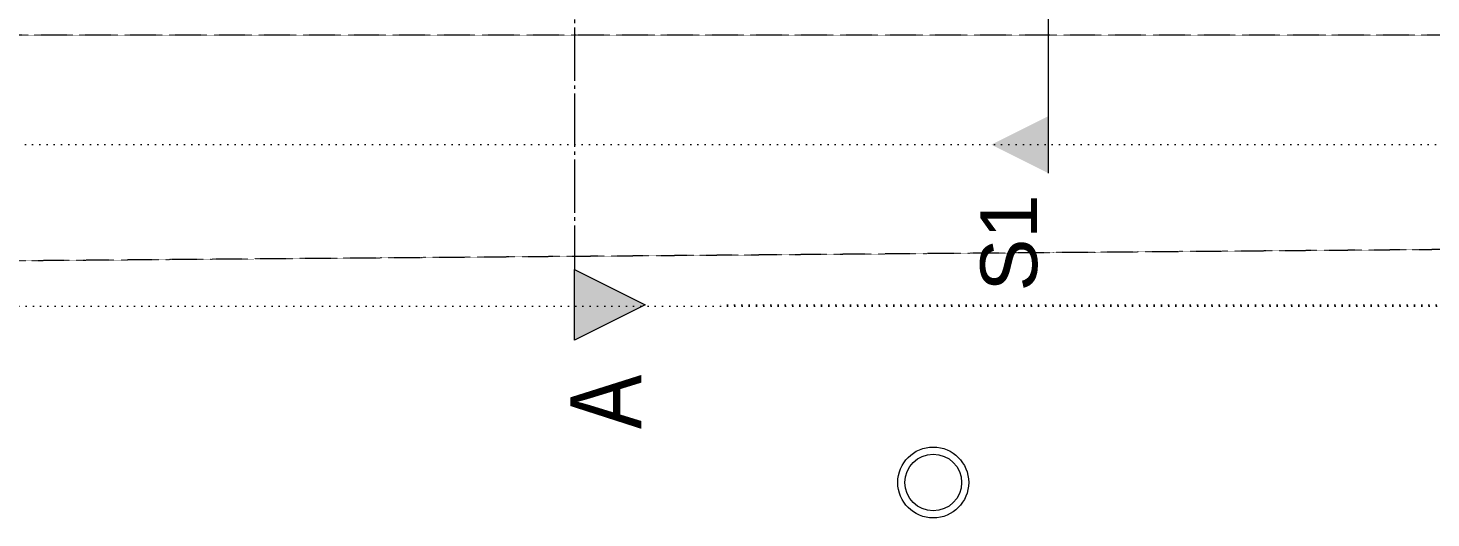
# Model space of a CAD drawing. Header units: centimetres. Extents: x -4990 to 114398, y -61489 to -12305.
# Drawn here: x 51687 to 52677, y -15618 to -15273 of the extents above; entities that cross this region are included whole.
import ezdxf

# ---------------------------------------------------------------- set-up
doc = ezdxf.new("R2010")
doc.units = ezdxf.units.CM
doc.header["$LTSCALE"] = 0.5
for name, pattern in [('Mixte 15', [0.93, 0.75, -0.065, 0.05, -0.065]), ('Mixte 8_2 tirets', [0.695, 0.4, -0.065, 0.05, -0.065, 0.05, -0.065]), ('Points 2', [0.1, 0, -0.1])]:
    doc.linetypes.add(name, pattern=pattern)
for name, color, linetype in [('1  Hachures', 7, 'CONTINUOUS'), ('6 COMPL 2D', 7, 'CONTINUOUS'), ('6 Traits de Coupes', 7, 'CONTINUOUS'), ('7 ABORDS', 7, 'CONTINUOUS'), ('8 Text 2 Détails', 7, 'CONTINUOUS')]:
    doc.layers.add(name, color=color, linetype=linetype)
doc.styles.add('STYLE_GENERE_2', font='')
doc.styles.add('STYLE_GENERE_3', font='')
doc.styles.get('STYLE_GENERE_2').set_extended_font_data('Univers LT 57 Condensed')
doc.styles.get('STYLE_GENERE_3').set_extended_font_data('Arial Occidental')

# ---------------------------------------------------------------- blocks, each defined once
blk = doc.blocks.new('Plan de coupe_3_2', base_point=(8.1471, 25.664))
at = {"layer": '1  Hachures', "linetype": 'Continuous', "lineweight": 0, "true_color": 0x828282}
blk.add_hatch(color=8, dxfattribs=at).paths.add_polyline_path([(8.2792, -0.4468), (8.2792, 0.0532), (8.7792, -0.1968)], flags=0)
at = {"layer": '6 Traits de Coupes', "color": 142, "linetype": 'Mixte 15', "lineweight": 0, "true_color": 0x009de0}
blk.add_line((8.2792, 11.9878), (8.2792, 0.0532), dxfattribs=at)
at = {"layer": '6 Traits de Coupes', "color": 8, "linetype": 'Continuous', "lineweight": 0, "true_color": 0x828282}
for p, q in [((8.2792, -0.4468), (8.2792, 0.0532)), ((8.2792, 0.0532), (8.7792, -0.1968)), ((8.7792, -0.1968), (8.2792, -0.4468))]:
    blk.add_line(p, q, dxfattribs=at)
at = {"layer": '6 Traits de Coupes', "color": 142, "linetype": 'Points 2', "lineweight": 0, "true_color": 0x009de0}
blk.add_line((28.8408, -0.1968), (9.2792, -0.1968), dxfattribs=at)
at = {"layer": '6 Traits de Coupes', "color": 8, "linetype": 'Continuous', "lineweight": 0, "true_color": 0x828282, "insert": (8.7506, -1.0722), "char_height": 0.5, "attachment_point": 7, "rotation": 90, "style": 'STYLE_GENERE_2'}
blk.add_mtext('{A}', dxfattribs=at)
blk = doc.blocks.new('Plan de coupe_5_2', base_point=(2.7515, 25.6543))
at = {"layer": '6 Traits de Coupes', "color": 142, "linetype": 'Points 2', "lineweight": 0, "true_color": 0x009de0}
blk.add_line((32.6671, -0.2065), (3.7515, -0.2065), dxfattribs=at)
blk = doc.blocks.new('Plan de coupe_1_2', base_point=(-0.3864, 19.3552))
at = {"layer": '6 Traits de Coupes', "color": 142, "linetype": 'Points 2', "lineweight": 0, "true_color": 0x009de0}
blk.add_line((-0.3864, 0.9327), (26.8887, 0.9327), dxfattribs=at)

msp = doc.modelspace()

# ---------------------------------------------------------------- hatches: boundary and pattern name
at = {"layer": '1  Hachures', "linetype": 'Continuous', "lineweight": 0, "true_color": 0x009de0}
msp.add_hatch(color=142, dxfattribs=at).paths.add_polyline_path([(52406.757, -15374.949), (52366.76, -15354.926), (52406.757, -15334.903)], flags=0)

# ---------------------------------------------------------------- linework, layer by layer
at = {"layer": '6 COMPL 2D', "color": 251, "linetype": 'Continuous', "lineweight": 0, "true_color": 0x515151}
for radius in [25, 20]:
    msp.add_circle((52325.757, -15593.113), radius, dxfattribs=at)
at = {"layer": '7 ABORDS', "color": 30, "linetype": 'Mixte 8_2 tirets', "lineweight": 0, "true_color": 0xf5970a, "flags": 128}
msp.add_lwpolyline([(53760.74, -13067.514), (53858.78, -15277.639), (53865.017, -15419.517), (51284.334, -15439.966), (51305.543, -14526.328), (51311.736, -14197.298), (51322.733, -14197.564), (51350.505, -13003.525)], close=True, dxfattribs=at)
msp.add_lwpolyline([(53858.78, -15277.639), (50787.592, -15277.639)], dxfattribs=at)
at = {"layer": '8 Text 2 Détails', "color": 142, "linetype": 'Continuous', "lineweight": 0, "true_color": 0x009de0}
msp.add_line((52406.757, -14503.084), (52406.757, -15374.949), dxfattribs=at)

# ---------------------------------------------------------------- block references
at = {"layer": '6 Traits de Coupes', "color": 142, "lineweight": 0, "true_color": 0x009de0, "xscale": 100, "yscale": 100, "zscale": 100}
for name, p in [('Plan de coupe_5_2', (51519.906, -12882.714)), ('Plan de coupe_3_2', (52059.462, -12881.75)), ('Plan de coupe_1_2', (51206.117, -13512.632))]:
    msp.add_blockref(name, p, dxfattribs=at)

# ---------------------------------------------------------------- texts
at = {"layer": '8 Text 2 Détails', "color": 142, "linetype": 'Continuous', "lineweight": 0, "true_color": 0x009de0, "insert": (52379.328, -15424.222), "char_height": 40, "attachment_point": 5, "rotation": 90, "style": 'STYLE_GENERE_3'}
msp.add_mtext('{S1}', dxfattribs=at)

doc.saveas('drawing.dxf')
